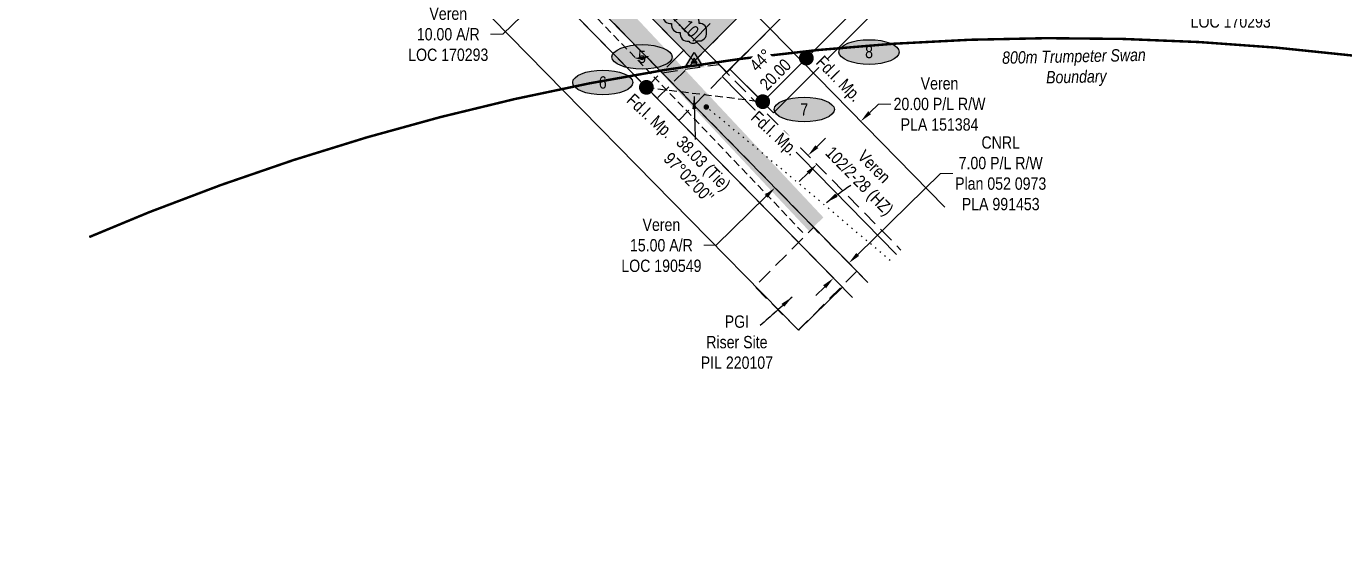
# Model space of a CAD drawing. Extents: x 398369 to 421873, y 6032457 to 6050071.
# Drawn here: x 412326 to 413395, y 6047158 to 6047572 of the extents above; entities that cross this region are included whole.
import ezdxf
from ezdxf.enums import TextEntityAlignment as Align

# ---------------------------------------------------------------- set-up
doc = ezdxf.new("R2010")
doc.units = 0
doc.header["$LTSCALE"] = 5
doc.header["$PDSIZE"] = 0.5
for name, pattern in [('DASHDOT2', [12.7, 6.35, -3.175, 0, -3.175]), ('foc-ACCESSROAD', [3.75, 2.5, -1.25]), ('foc-DOT', [1, 0.2, -0.8]), ('foc-MONUMENT-BDYS', [6, 4, -2]), ('foc-TIELINE', [1.875, 1.25, -0.625]), ('UG_PIPE', [1.875, 1.25, -0.625])]:
    doc.linetypes.add(name, pattern=pattern)
doc.layers.get('Defpoints').update_dxf_attribs({"color": 9})
for name, color, linetype in [('ABADATA-DRILL', 8, 'foc-DOT'), ('ABADATA-DRILL-T', 8, 'Continuous'), ('AS-PIPE-AG', 44, 'Continuous'), ('AS-PIPE-UG', 44, 'UG_PIPE'), ('AS-ROADS', 254, 'Continuous'), ('AS-WILDLIFE', 131, 'DASHDOT2'), ('C-AR', 13, 'foc-ACCESSROAD'), ('C-RW', 13, 'Continuous'), ('DETAIL-HZ-Existing', 8, 'foc-DOT'), ('F-RW', 190, 'Continuous'), ('F-WS', 190, 'foc-ACCESSROAD'), ('L-BD', 7, 'Continuous'), ('L-MON', 1, 'Continuous'), ('L-MON-PLAN', 7, 'foc-MONUMENT-BDYS'), ('L-TIE', 7, 'foc-TIELINE'), ('L-TIE-T', 7, 'Continuous'), ('P-ELEVATION', 7, 'Continuous'), ('P-PROPOSED', 10, 'Continuous'), ('P-PROPOSED-H', 21, 'Continuous')]:
    doc.layers.add(name, color=color, linetype=linetype)
for name, color, linetype, lineweight in [('C-AR-T', 13, 'Continuous', 9), ('C-RW-T', 13, 'Continuous', 9), ('F-RW-T', 190, 'Continuous', 9), ('F-WS-T', 190, 'Continuous', 9)]:
    doc.layers.add(name, color=color, linetype=linetype, lineweight=lineweight)
doc.styles.add('80', font='ARIALN.TTF', dxfattribs={"height": 10})
doc.styles.add('80CG', font='ARIALN.TTF', dxfattribs={"height": 10})
doc.styles.add('80L', font='ARIALN.TTF', dxfattribs={"height": 10})
doc.dimstyles.new('Compass 5 000', dxfattribs={"dimscale": 5, "dimtxt": 9, "dimasz": 2, "dimexe": 0.2, "dimexo": 0.0625, "dimgap": 0.5, "dimtad": 0, "dimtih": 1, "dimtoh": 1, "dimzin": 0, "dimdsep": 46, "dimtxsty": '80CG', "dimcen": 0.1, "dimse1": 1, "dimse2": 1, "dimclrd": 256, "dimclrt": 256, "dimaunit": 1, "dimadec": 4, "dimazin": 0, "dimtfac": 0.06, "dimtofl": 0, "dimtmove": 0, "dimatfit": 1, "dimfxl": 0.2, "dimtolj": 1, "dimtzin": 0, "dimlwd": -1, "dimarcsym": 0})

# ---------------------------------------------------------------- blocks, each defined once
blk = doc.blocks.new('wa')
at = {"layer": 'P-ELEVATION'}
h = blk.add_hatch(color=111, dxfattribs=at)
h.dxf.hatch_style = 1
edge = h.paths.add_edge_path()
edge.add_arc((-17.4, -4.5), 6.1, 215, 325)
edge.add_arc((-7.4, -4.5), 6.1, 215, 325)
edge.add_arc((2.6, -4.5), 6.1, 215, 325)
edge.add_arc((12.7, -4.5), 6.1, 215, 325)
edge.add_arc((18.1, -3.7), 4.32, 263.4336, 373.4336)
edge.add_arc((18.8, 2.3), 6.1, 305, 415)
edge.add_arc((17.5, 4.4), 5.69, 30.6955, 140.6955)
edge.add_arc((8.1, 4.5), 6.1, 35, 145)
edge.add_arc((-1.9, 4.5), 6.1, 35, 145)
edge.add_arc((-11.9, 4.5), 6.1, 35, 145)
edge.add_arc((-18, 3.8), 4.33, 75.4261, 185.4261)
edge.add_arc((-18.4, -2.3), 6.96, 125, 235)
at = {"color": 240, "flags": 128}
blk.add_lwpolyline([(-22.4, -8, 0.520567), (-12.3, -8, 0.520567), (-2.4, -8, 0.520567), (7.6, -8, 0.520567), (17.6, -8, 0.520567), (22.4, -2.7, 0.520567), (22.4, 7.3, 0.520567), (13.1, 8, 0.520567), (3.1, 8, 0.520567), (-6.9, 8, 0.520567), (-16.9, 8, 0.520567), (-22.4, 3.4, 0.520567)], format="xyb", close=True, dxfattribs=at)
at = {"layer": 'P-ELEVATION', "color": 240, "flags": 128}
blk.add_lwpolyline([(0, 0, 12.5, 0, 0), (-12.4, -6.4, 0, 0, 0)], format="xyseb", dxfattribs=at)
at = {"layer": 'P-ELEVATION', "color": 240, "style": '80'}
blk.add_attdef('ELEVATION', text='', height=10, dxfattribs=at).set_placement((0, 0), align=Align.MIDDLE_CENTER)
blk = doc.blocks.new('we')
at = {"layer": 'P-ELEVATION'}
h = blk.add_hatch(color=111, dxfattribs=at)
h.dxf.hatch_style = 1
edge = h.paths.add_edge_path()
edge.add_ellipse((0, 0), major_axis=(-24.4, 0), ratio=0.410256, start_angle=0, end_angle=360)
at = {"layer": 'P-ELEVATION', "color": 7, "flags": 128}
blk.add_lwpolyline([(0, 0, 12.5, 0, 0), (-12.4, -6.4, 0, 0, 0)], format="xyseb", dxfattribs=at)
at = {"layer": 'P-ELEVATION', "color": 7}
blk.add_ellipse((0, 0), major_axis=(-24.4, 0), ratio=0.410256, dxfattribs=at)
at = {"layer": 'P-ELEVATION', "style": '80'}
blk.add_attdef('ELEVATION', text='', height=10, dxfattribs=at).set_placement((0, 0), align=Align.MIDDLE_CENTER)
blk = doc.blocks.new('*U52')
at = {"layer": 'P-ELEVATION'}
h = blk.add_hatch(color=111, dxfattribs=at)
h.dxf.hatch_style = 1
edge = h.paths.add_edge_path()
edge.add_ellipse((0, 0), major_axis=(-24.4, 0), ratio=0.410256, start_angle=0, end_angle=360)
at = {"layer": 'P-ELEVATION', "color": 7, "flags": 128}
blk.add_lwpolyline([(0, 0, 12.5, 0, 0), (0.4, -2.7, 0, 0, 0)], format="xyseb", dxfattribs=at)
at = {"layer": 'P-ELEVATION', "color": 7}
blk.add_ellipse((0, 0), major_axis=(-24.4, 0), ratio=0.410256, dxfattribs=at)
at = {"layer": 'P-ELEVATION', "style": '80'}
blk.add_attdef('ELEVATION', text='', height=10, dxfattribs=at).set_placement((0, 0), align=Align.MIDDLE_CENTER)
blk = doc.blocks.new('*D58')
at = {"layer": 'C-AR-T', "transparency": 16777216}
for p, q in [((412966.9, 6047474.7), (412974, 6047481.7)), ((412925.8, 6047434.5), (412885.2, 6047394.7)), ((412885.2, 6047394.7), (412875.2, 6047394.7))]:
    blk.add_line(p, q, dxfattribs=at)
for points in [[(412965.7, 6047475.9), (412968.1, 6047473.6), (412959.8, 6047467.7)], [(412924.7, 6047435.7), (412927, 6047433.3), (412933, 6047441.5)]]:
    blk.add_solid(points, dxfattribs=at)
at = {"layer": 'Defpoints', "color": 0, "transparency": 16777216}
for p in [(412933, 6047441.5), (413158.8, 6047264.6), (413132, 6047238.4)]:
    blk.add_point(p, dxfattribs=at)
at = {"layer": 'C-AR-T', "transparency": 16777216, "insert": (412840.9, 6047394.7), "char_height": 10, "attachment_point": 5, "style": '80CG'}
blk.add_mtext('\\A1;Veren\\P15.00 A/R^JLOC 190549', dxfattribs=at)
blk = doc.blocks.new('*D62')
at = {"layer": 'C-RW-T', "transparency": 16777216}
for p, q in [((412696.1, 6047672.6), (412703.3, 6047679.6)), ((412646.1, 6047623.6), (412639, 6047616.6)), ((412639, 6047616.6), (412629, 6047616.6))]:
    blk.add_line(p, q, dxfattribs=at)
for points in [[(412695, 6047673.8), (412697.3, 6047671.4), (412689, 6047665.6)], [(412645, 6047624.8), (412647.3, 6047622.4), (412653.3, 6047630.6)]]:
    blk.add_solid(points, dxfattribs=at)
at = {"layer": 'Defpoints', "color": 0, "transparency": 16777216}
for p in [(412678.9, 6047675.9), (412643.2, 6047640.9), (412653.3, 6047630.6)]:
    blk.add_point(p, dxfattribs=at)
at = {"layer": 'C-RW-T', "transparency": 16777216, "insert": (412589.4, 6047616.6), "char_height": 10, "attachment_point": 5, "style": '80CG'}
blk.add_mtext('\\A1;Veren\\P20.00 P/L R/W\\PPLA 151382', dxfattribs=at)
blk = doc.blocks.new('*D69')
at = {"layer": 'Defpoints', "color": 0, "transparency": 16777216}
for p in [(413002.6, 6047495.4), (413298.7, 6047193.2), (413263, 6047158.2)]:
    blk.add_point(p, dxfattribs=at)
at = {"layer": 'F-RW-T', "transparency": 16777216}
for p, q in [((413009.8, 6047502.4), (413016.9, 6047509.4)), ((413016.9, 6047509.4), (413026.9, 6047509.4)), ((412959.8, 6047453.5), (412952.6, 6047446.5))]:
    blk.add_line(p, q, dxfattribs=at)
for points in [[(413008.6, 6047503.6), (413010.9, 6047501.2), (413002.6, 6047495.4)], [(412958.6, 6047454.6), (412960.9, 6047452.3), (412966.9, 6047460.5)]]:
    blk.add_solid(points, dxfattribs=at)
at = {"layer": 'F-RW-T', "transparency": 16777216, "insert": (413066.4, 6047509.4), "char_height": 10, "attachment_point": 5, "style": '80CG'}
blk.add_mtext('\\A1;Veren \\P20.00 P/L R/W^JPLA 151384', dxfattribs=at)
blk = doc.blocks.new('fdia')
at = {"color": 255, "const_width": 1}
blk.add_lwpolyline([(-0.5, 0, 1), (0.5, 0, 1)], format="xyb", close=True, dxfattribs=at)
blk = doc.blocks.new('Fdiaa')
blk.add_blockref('fdia', (0, 0))
blk = doc.blocks.new('fdib')
at = {"color": 1, "const_width": 1.6}
blk.add_lwpolyline([(-0.4, 0, 1), (0.4, 0, 1)], format="xyb", close=True, dxfattribs=at)
at = {"color": 1}
blk.add_circle((0, 0), 0.8, dxfattribs=at)
blk = doc.blocks.new('Fdibb')
blk.add_blockref('fdib', (0, 0))
blk = doc.blocks.new('fdicc')
for name in ['Fdibb', 'Fdiaa']:
    blk.add_blockref(name, (0, 0))
blk = doc.blocks.new('FDI')
blk.add_blockref('fdicc', (0, 0))
blk = doc.blocks.new('TRIA')
blk.add_hatch(color=255).paths.add_polyline_path([(-0.04, 1.52), (-1.47, -0.87), (1.39, -0.87)])
blk = doc.blocks.new('Hybrid_EC')
at = {"color": 251}
for points in [[(-1.3, -0.74), (0, 1.42), (1.3, -0.74)], [(0.47, -0.26), (0, 0.53), (-0.47, -0.26)]]:
    blk.add_lwpolyline(points, close=True, dxfattribs=at)
at = {"layer": 'Defpoints'}
blk.add_circle((0, 0), 0.05, dxfattribs=at)
at = {"xscale": 1.2, "yscale": 1.2, "zscale": 1.2}
blk.add_blockref('TRIA', (0.05, 0.06), dxfattribs=at)
blk = doc.blocks.new('*D73')
at = {"layer": 'Defpoints', "color": 0, "transparency": 16777216}
for p in [(412992.4, 6047380.9), (412992.9, 6047380.3), (412979.9, 6047368.6)]:
    blk.add_point(p, dxfattribs=at)
at = {"layer": 'F-RW-T', "transparency": 16777216}
for p, q in [((413000.1, 6047387.3), (413067.2, 6047453.1)), ((413067.2, 6047453.1), (413077.2, 6047453.1)), ((412973.3, 6047361.1), (412966.1, 6047354.1))]:
    blk.add_line(p, q, dxfattribs=at)
for points in [[(412998.9, 6047388.5), (413001.2, 6047386.1), (412992.9, 6047380.3)], [(412972.1, 6047362.3), (412974.5, 6047359.9), (412980.4, 6047368.1)]]:
    blk.add_solid(points, dxfattribs=at)
at = {"layer": 'F-RW-T', "transparency": 16777216, "insert": (413116, 6047453.1), "char_height": 10, "attachment_point": 5, "style": '80CG'}
blk.add_mtext('\\A1;CNRL\\P7.00 P/L R/W\\PPlan 052 0973 \\PPLA 991453', dxfattribs=at)
blk = doc.blocks.new('*D78')
at = {"layer": 'C-RW-T', "transparency": 16777216}
for p, q in [((413401.8, 6047648.1), (413408.8, 6047655.2)), ((413361.2, 6047607.4), (413346.8, 6047593)), ((413346.8, 6047593), (413336.8, 6047593))]:
    blk.add_line(p, q, dxfattribs=at)
for points in [[(413400.6, 6047649.3), (413403, 6047647), (413394.7, 6047641.1)], [(413360, 6047608.6), (413362.3, 6047606.2), (413368.2, 6047614.5)]]:
    blk.add_solid(points, dxfattribs=at)
at = {"layer": 'Defpoints', "color": 0, "transparency": 16777216}
for p in [(413400, 6047635.8), (413368.2, 6047614.5), (413373.5, 6047609.2)]:
    blk.add_point(p, dxfattribs=at)
at = {"layer": 'C-RW-T', "transparency": 16777216, "insert": (413302.5, 6047593), "char_height": 10, "attachment_point": 5, "style": '80CG'}
blk.add_mtext('\\A1;Veren\\P15.00 A/R\\PLOC 170293', dxfattribs=at)
blk = doc.blocks.new('*D79')
at = {"layer": 'C-RW-T', "transparency": 16777216}
for p, q in [((412787.7, 6047639.8), (412794.9, 6047646.8)), ((412755.6, 6047608.3), (412712.4, 6047566)), ((412712.4, 6047566), (412702.4, 6047566))]:
    blk.add_line(p, q, dxfattribs=at)
for points in [[(412786.6, 6047641), (412788.9, 6047638.6), (412780.6, 6047632.8)], [(412754.4, 6047609.5), (412756.8, 6047607.1), (412762.7, 6047615.3)]]:
    blk.add_solid(points, dxfattribs=at)
at = {"layer": 'Defpoints', "color": 0, "transparency": 16777216}
for p in [(412785.9, 6047627.3), (412762.7, 6047615.3), (412768.1, 6047609.8)]:
    blk.add_point(p, dxfattribs=at)
at = {"layer": 'C-RW-T', "transparency": 16777216, "insert": (412668.1, 6047566), "char_height": 10, "attachment_point": 5, "style": '80CG'}
blk.add_mtext('\\A1;Veren\\P10.00 A/R\\PLOC 170293', dxfattribs=at)
blk = doc.blocks.new('BH_Existing')
at = {"layer": 'DETAIL-HZ-Existing'}
h = blk.add_hatch(color=256, dxfattribs=at)
h.dxf.hatch_style = 1
edge = h.paths.add_edge_path()
edge.add_arc((0, 0), 0.45, 0, 360)

msp = doc.modelspace()

# ---------------------------------------------------------------- hatches: boundary and pattern name
at = {"layer": 'P-PROPOSED-H'}
h = msp.add_hatch(color=256, dxfattribs=at)
h.dxf.hatch_style = 1
h.paths.add_polyline_path([(413268.488, 6047946.049), (412867.492, 6047544.067), (412517.527, 6047901.265), (412918.522, 6048303.247)])

# ---------------------------------------------------------------- linework, layer by layer
at = {"layer": 'AS-PIPE-AG', "flags": 128}
for points in [[(412937.929, 6047533.354), (412935.457, 6047530.912)], [(412941.802, 6047537.144), (412940.234, 6047535.484)]]:
    msp.add_lwpolyline(points, dxfattribs=at)
at = {"layer": 'AS-PIPE-UG', "flags": 128}
msp.add_lwpolyline([(412955.629, 6047405.044), (412955.644, 6047405.057), (412862.624, 6047502.682), (412744.642, 6047624.727), (412583.769, 6047780.162), (412451.912, 6047910.797), (412396.339, 6047966.479)], dxfattribs=at)
at = {"layer": 'AS-ROADS', "const_width": 15.993, "flags": 128}
msp.add_lwpolyline([(412436.279, 6047950.032), (412603.804, 6047780.207), (412806.642, 6047582.494), (412966.449, 6047411.812)], dxfattribs=at)
at = {"layer": 'AS-WILDLIFE', "const_width": 1.999, "flags": 128}
msp.add_lwpolyline([(412376.997, 6047401.407), (412425.716, 6047421.641), (412483.777, 6047443.666), (412542.493, 6047463.878), (412601.809, 6047482.258), (412661.666, 6047498.787), (412722.008, 6047513.45), (412782.776, 6047526.232), (412843.912, 6047537.121), (412905.356, 6047546.107), (412967.05, 6047553.181), (413028.933, 6047558.335), (413090.947, 6047561.567), (413153.031, 6047562.871), (413215.126, 6047562.246), (413277.172, 6047559.695), (413339.108, 6047555.218), (413400.875, 6047548.82), (413403.249, 6047548.5)], dxfattribs=at)
at = {"layer": 'C-AR'}
for points in [[(412403.65, 6047978.366), (412487.584, 6047896.119), (412841.547, 6047534.841), (412872.103, 6047539.361), (412505.256, 6047913.789), (412326.019, 6048089.424)], [(413008.354, 6047364.587), (412841.547, 6047534.841), (412887.381, 6047541.621), (413035.129, 6047390.82)]]:
    msp.add_lwpolyline(points, dxfattribs=at)
at = {"layer": 'C-AR', "flags": 128}
msp.add_lwpolyline([(413376.594, 6048054.428), (413302.485, 6047980.13), (412837.488, 6047513.989), (412854.978, 6047496.138), (413320.177, 6047962.482), (413394.285, 6048036.784)], dxfattribs=at)
at = {"layer": 'C-RW', "flags": 128}
for points in [[(413420.824, 6048010.314), (413346.714, 6047936.009), (412923.049, 6047511.302), (412896.512, 6047537.774), (413320.177, 6047962.482), (413394.285, 6048036.784)], [(413719.663, 6047776.528), (413332.628, 6047634.156), (413292.164, 6047619.271), (413170.008, 6047741.155), (412968.032, 6047538.635), (412931.76, 6047502.32), (412896.512, 6047537.774), (413169.914, 6047811.851), (413304.868, 6047677.196), (413702.409, 6047823.433)]]:
    msp.add_lwpolyline(points, dxfattribs=at)
at = {"layer": 'C-RW'}
for points in [[(412403.65, 6047883.902), (412439.871, 6047848.409), (412951.931, 6047325.767), (412987.631, 6047360.744), (412475.214, 6047883.749), (412403.65, 6047953.876)], [(413070.829, 6047425.797), (412928.996, 6047570.56), (412890.163, 6047531.64), (413031.559, 6047387.322)]]:
    msp.add_lwpolyline(points, dxfattribs=at)
msp.add_lwpolyline([(412928.996, 6047570.56), (412893.841, 6047535.342), (412883.393, 6047545.841), (412876.514, 6047552.763), (412643.642, 6047786.958), (412679.082, 6047822.199), (412911.815, 6047588.149), (412928.996, 6047570.56)], close=True, dxfattribs=at)
at = {"layer": 'F-RW'}
for points in [[(413008.354, 6047364.587), (412487.584, 6047896.119), (412403.65, 6047978.366)], [(412403.65, 6047953.876), (412475.214, 6047883.749), (412995.859, 6047352.345)]]:
    msp.add_lwpolyline(points, dxfattribs=at)
at = {"layer": 'F-WS', "flags": 128}
msp.add_lwpolyline([(412952.675, 6047326.519), (412951.931, 6047325.767), (412916.648, 6047361.191), (412925.336, 6047369.967), (412952.019, 6047396.921), (412964.163, 6047409.187), (412999.419, 6047373.737), (412987.105, 6047361.298), (412963.106, 6047337.056), (412962.362, 6047336.304), (412961.461, 6047335.394), (412960.717, 6047334.642), (412952.675, 6047326.519)], close=True, dxfattribs=at)
at = {"layer": 'L-MON-PLAN', "flags": 128}
msp.add_lwpolyline([(413367.783, 6048063.216), (413293.657, 6047988.894), (412831.424, 6047525.522)], dxfattribs=at)
at = {"layer": 'L-TIE'}
msp.add_line((412828.719, 6047522.939), (412923.049, 6047511.302), dxfattribs=at)
at = {"layer": 'P-PROPOSED'}
msp.add_lwpolyline([(413268.488, 6047946.049), (412867.492, 6047544.067), (412517.527, 6047901.265), (412918.522, 6048303.247)], close=True, dxfattribs=at)

# ---------------------------------------------------------------- block references
at = {"layer": 'ABADATA-DRILL-T', "xscale": 4.997834250000015, "yscale": 4.997834250000015, "zscale": 4.997834250000015}
msp.add_blockref('BH_Existing', (412877.312, 6047506.987), dxfattribs=at)
at = {"layer": 'L-BD', "xscale": 0.99956685, "yscale": 0.99956685, "zscale": 0.99956685}
for name, p, values in [('*U52', (412825.219, 6047547.655), {'ELEVATION': '5'}), ('we', (412793.379, 6047526.902), {'ELEVATION': '6'})]:
    msp.add_blockref(name, p, dxfattribs=at).add_auto_attribs(values)
at = {"layer": 'L-MON', "xscale": 4.997834250000043, "yscale": 4.997834250000043, "zscale": 4.997834250000043}
for name, p in [('Hybrid_EC', (412867.492, 6047544.067)), ('FDI', (412958.412, 6047546.727)), ('FDI', (412828.719, 6047522.939))]:
    msp.add_blockref(name, p, dxfattribs=at)
at = {"layer": 'P-ELEVATION', "rotation": 314.2241514200101}
msp.add_blockref('wa', (412856.544, 6047578.615), dxfattribs=at).add_auto_attribs({'ELEVATION': '857.10'})

# ---------------------------------------------------------------- texts
at = {"layer": 'ABADATA-DRILL-T', "insert": (412992.288, 6047487.423), "char_height": 9.99567, "attachment_point": 1, "rotation": 314.414081, "style": '80L'}
msp.add_mtext_dynamic_manual_height_columns('\\pxqc;Veren\\P102/2-28 (HZ)', width=70.70709, gutter_width=50.022, heights=[0], dxfattribs=at)
at = {"layer": 'AS-WILDLIFE', "insert": (413117.076, 6047551.995), "char_height": 9.99567, "attachment_point": 1, "rotation": 1.203329, "style": '80L'}
msp.add_mtext_dynamic_manual_height_columns('\\pxqc;{\\fArial Narrow|b0|i1|c0|p34;800m Trumpeter Swan \\P Boundary}', width=116.38506, gutter_width=50.022, heights=[0], dxfattribs=at)

# ---------------------------------------------------------------- dimensions: what is measured, and where the dimension line sits
at = {"layer": 'C-RW-T', "color": 3}
dim = msp.add_aligned_dim(p1=(412678.874, 6047675.881), p2=(412643.175, 6047640.904), distance=14.432, text='Veren\\P20.00 P/L R/W\\PPLA 151382', dimstyle='Compass 5 000', dxfattribs=at)
dim.commit()
dim.dimension.update_dxf_attribs({"geometry": '*D62', "text_midpoint": (412589.45, 6047616.598)})
at = {"layer": 'C-RW-T', "color": 5}
for base, p1, p2, angle, text, picture, middle in [((413368.228, 6047614.495), (413400.01, 6047635.769), (413373.524, 6047609.213), 225.076003, 'Veren\\P15.00 A/R\\PLOC 170293', '*D78', (413302.504, 6047593.015)), ((412762.743, 6047615.274), (412785.922, 6047627.323), (412768.073, 6047609.834), 224.414081, 'Veren\\P10.00 A/R\\PLOC 170293', '*D79', (412668.135, 6047565.986))]:
    dim = msp.add_linear_dim(base=base, p1=p1, p2=p2, angle=angle, text=text, dimstyle='Compass 5 000', dxfattribs=at)
    dim.commit()
    dim.dimension.update_dxf_attribs({"geometry": picture, "text_midpoint": middle, "dimtype": 161})
at = {"layer": 'F-RW-T', "color": 3}
dim = msp.add_linear_dim(base=(413002.607, 6047495.427), p1=(413263.042, 6047158.197), p2=(413298.742, 6047193.174), angle=44.414081, text='Veren \\P20.00 P/L R/W^JPLA 151384', dimstyle='Compass 5 000', dxfattribs=at)
dim.commit()
dim.dimension.update_dxf_attribs({"geometry": '*D69', "text_midpoint": (413066.433, 6047509.424), "dimtype": 161})
at = {"layer": 'F-RW-T'}
dim = msp.add_linear_dim(base=(412992.924, 6047380.337), p1=(412979.919, 6047368.615), p2=(412992.414, 6047380.857), angle=44.414081, text='CNRL\\P7.00 P/L R/W\\PPlan 052 0973 \\PPLA 991453', dimstyle='Compass 5 000', dxfattribs=at)
dim.commit()
dim.dimension.update_dxf_attribs({"geometry": '*D73', "text_midpoint": (413115.953, 6047453.128), "dimtype": 161})

# ---------------------------------------------------------------- leaders
at = {"layer": 'ABADATA-DRILL-T', "path_type": 1}
msp.add_leader([(412974.665, 6047429.578), (412994.362, 6047443.524)], dimstyle='Compass 5 000', override={"dimgap": 0.5, "dimtad": 0}, dxfattribs=at)

# ---------------------------------------------------------------- next in the draw order: texts
at = {"layer": 'L-BD', "insert": (412917.881, 6047548.659), "char_height": 9.9957, "width": 14.09573, "attachment_point": 2, "rotation": 45.0706, "style": '80L', "bg_fill": 3, "box_fill_scale": 1.15, "bg_fill_color": 256, "bg_fill_true_color": 256, "bg_fill_transparency": 0}
msp.add_mtext('44°\\P20.00', dxfattribs=at)
at = {"layer": 'L-TIE-T', "insert": (412878.61, 6047464.78), "char_height": 9.99567, "width": 56.55958, "attachment_point": 2, "rotation": 314.414081, "style": '80L', "bg_fill": 3, "box_fill_scale": 1, "bg_fill_color": 256, "bg_fill_transparency": 0}
msp.add_mtext("38.03 (Tie) 97°02'00''", dxfattribs=at)

# ---------------------------------------------------------------- next in the draw order: linework, layer by layer
at = {"layer": 'ABADATA-DRILL', "flags": 128}
msp.add_lwpolyline([(413026.449, 6047382.316), (413025.701, 6047382.964), (412989.14, 6047413.896), (412952.601, 6047444.679), (412915.908, 6047475.239), (412877.312, 6047506.987)], dxfattribs=at)

# ---------------------------------------------------------------- next in the draw order: block references
at = {"layer": 'L-MON', "xscale": 4.997834250000043, "yscale": 4.997834250000043, "zscale": 4.997834250000043}
msp.add_blockref('FDI', (412923.049, 6047511.302), dxfattribs=at)

# ---------------------------------------------------------------- next in the draw order: texts
at = {"layer": 'L-MON', "insert": (412818.654, 6047518.782), "char_height": 9.9957, "attachment_point": 1, "rotation": 317.284795, "style": '80L'}
msp.add_mtext_dynamic_manual_height_columns('Fd.I. Mp.', width=44.259, gutter_width=50.022, heights=[0], dxfattribs=at)

# ---------------------------------------------------------------- next in the draw order: dimensions: what is measured, and where the dimension line sits
at = {"layer": 'C-AR-T', "color": 3}
dim = msp.add_linear_dim(base=(412932.989, 6047441.51), p1=(413158.788, 6047264.605), p2=(413132.013, 6047238.373), angle=224.414081, text='Veren\\P15.00 A/R^JLOC 190549', dimstyle='Compass 5 000', dxfattribs=at)
dim.commit()
dim.dimension.update_dxf_attribs({"geometry": '*D58', "text_midpoint": (412840.885, 6047394.688), "dimtype": 161})

# ---------------------------------------------------------------- next in the draw order: leaders
at = {"layer": 'L-TIE-T', "color": 5, "path_type": 1}
msp.add_leader([(412867.341, 6047515.468), (412868.379, 6047480.534)], dimstyle='Compass 5 000', override={"dimgap": 0.5, "dimtad": 0}, dxfattribs=at)

# ---------------------------------------------------------------- next in the draw order: texts
at = {"layer": 'F-RW-T', "insert": (412872.156, 6047337.784), "char_height": 9.9957, "attachment_point": 1, "style": '80L', "bg_fill": 3, "box_fill_scale": 1.15, "bg_fill_color": 256, "bg_fill_true_color": 256, "bg_fill_transparency": 0}
msp.add_mtext_dynamic_manual_height_columns('\\pxqc;PGI\\PRiser Site\\PPIL 220107', width=59.88275, gutter_width=50.022, heights=[0], dxfattribs=at)
at = {"layer": 'L-MON', "insert": (412972.625, 6047549.617), "char_height": 9.9957, "attachment_point": 1, "rotation": 314.414081, "style": '80L', "bg_fill": 3, "box_fill_scale": 1, "bg_fill_color": 256, "bg_fill_transparency": 0}
msp.add_mtext_dynamic_manual_height_columns('Fd.I. Mp.', width=44.259, gutter_width=50.022, heights=[0], dxfattribs=at)
at = {"layer": 'L-MON', "insert": (412919.508, 6047504.709), "char_height": 9.9957, "attachment_point": 1, "rotation": 317.284795, "style": '80L', "bg_fill": 3, "box_fill_scale": 1.15, "bg_fill_color": 256, "bg_fill_true_color": 256, "bg_fill_transparency": 0}
msp.add_mtext_dynamic_manual_height_columns('Fd.I. Mp.', width=44.259, gutter_width=50.022, heights=[0], dxfattribs=at)

# ---------------------------------------------------------------- next in the draw order: block references
at = {"layer": 'L-BD', "xscale": 0.99956685, "yscale": 0.99956685, "zscale": 0.99956685}
for p, values in [((413009.285, 6047551.625), {'ELEVATION': '8'}), ((412956.735, 6047504.988), {'ELEVATION': '7'})]:
    msp.add_blockref('we', p, dxfattribs=at).add_auto_attribs(values)

# ---------------------------------------------------------------- next in the draw order: leaders
at = {"layer": 'F-WS-T', "color": 5, "path_type": 1}
msp.add_leader([(412946.836, 6047352.633), (412920.921, 6047329.553)], dimstyle='Compass 5 000', override={"dimgap": 0.5, "dimtad": 0}, dxfattribs=at)

doc.saveas('drawing.dxf')
